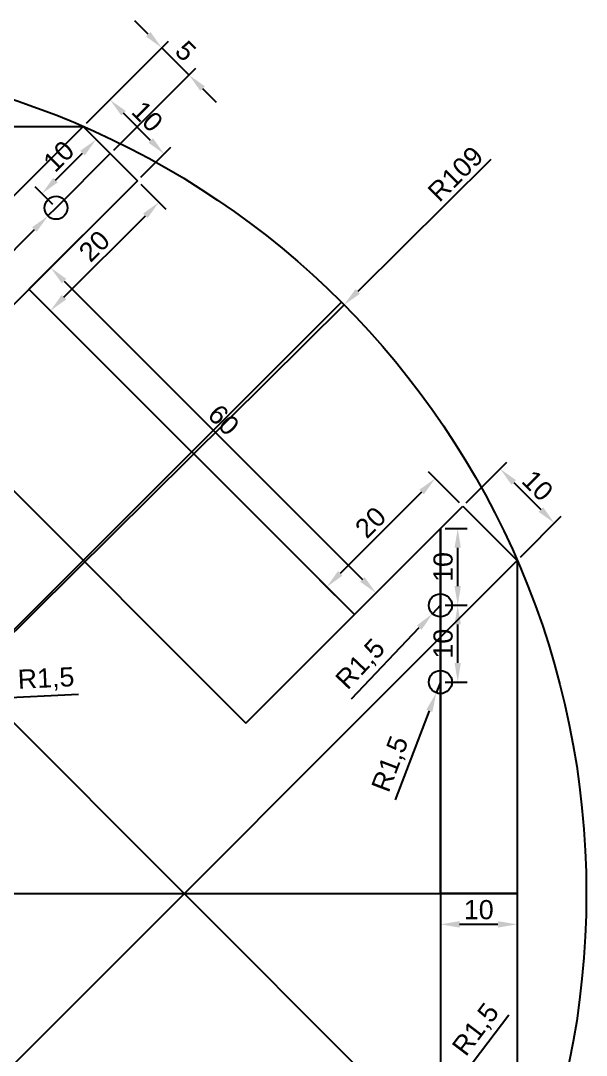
# Model space of a CAD drawing. Header units: millimetres. Extents: x -109 to 109, y -109 to 114.
# Drawn here: x 35.3 to 109, y -21.1 to 113.8 of the extents above; entities that cross this region are included whole.
import ezdxf

# ---------------------------------------------------------------- set-up
doc = ezdxf.new("R2010")
doc.units = ezdxf.units.MM
for name, color, linetype in [('Annotation', 2, 'Continuous'), ('Final', 1, 'Continuous'), ('Holes', 4, 'Continuous'), ('Plate', 7, 'Continuous')]:
    doc.layers.add(name, color=color, linetype=linetype)
doc.styles.get("Standard").update_dxf_attribs({"font": 'arial.ttf'})
doc.dimstyles.new('ISO-25', dxfattribs={"dimtxt": 2.5, "dimasz": 2.5, "dimexe": 1.25, "dimexo": 0.625, "dimtad": 1, "dimtxsty": 'Standard', "dimcen": 2.5, "dimadec": 0, "dimazin": 0, "dimtfac": 1, "dimtmove": 0, "dimatfit": 3, "dimfxl": 1, "dimarcsym": 0})

# ---------------------------------------------------------------- blocks, each defined once
blk = doc.blocks.new('*D5')
at = {"layer": 'Annotation', "color": 0, "lineweight": -2, "transparency": 16777216}
for p, q in [((89.98, -0.62), (89.98, -5.28)), ((99.98, -0.62), (99.98, -5.28)), ((97.48, -4.03), (92.48, -4.03))]:
    blk.add_line(p, q, dxfattribs=at)
at = {"layer": 'Annotation', "color": 0, "transparency": 16777216}
for points in [[(92.48, -3.61), (92.48, -4.45), (89.98, -4.03)], [(97.48, -3.61), (97.48, -4.45), (99.98, -4.03)]]:
    blk.add_solid(points, dxfattribs=at)
at = {"layer": 'Defpoints', "color": 0, "transparency": 16777216}
for p in [(89.98, 0), (99.98, 0), (89.98, -4.03)]:
    blk.add_point(p, dxfattribs=at)
at = {"layer": 'Annotation', "color": 0, "transparency": 16777216, "insert": (94.98, -2.13), "char_height": 2.5, "attachment_point": 5}
blk.add_mtext('10', dxfattribs=at)
blk = doc.blocks.new('*D14')
at = {"layer": 'Annotation', "color": 0, "lineweight": -2, "transparency": 16777216}
for p, q in [((96.55, 95.67), (79.2, 78.48)), ((0, 0), (77.43, 76.72))]:
    blk.add_line(p, q, dxfattribs=at)
at = {"layer": 'Annotation', "color": 0, "transparency": 16777216}
blk.add_solid([(78.91, 78.78), (79.5, 78.18), (77.43, 76.72)], dxfattribs=at)
at = {"layer": 'Defpoints', "color": 0, "transparency": 16777216}
for p in [(77.43, 76.72), (0, 0)]:
    blk.add_point(p, dxfattribs=at)
at = {"layer": 'Annotation', "color": 0, "transparency": 16777216, "insert": (91.95, 93.79), "char_height": 2.5, "attachment_point": 5, "rotation": 44.7373}
blk.add_mtext('R109', dxfattribs=at)
blk = doc.blocks.new('*D18')
at = {"layer": 'Annotation', "color": 0, "lineweight": -2, "transparency": 16777216}
for p, q in [((93.35, 50.93), (98.66, 56.23)), ((99.54, 53.58), (103.08, 50.04)), ((100.42, 43.85), (105.73, 49.16))]:
    blk.add_line(p, q, dxfattribs=at)
at = {"layer": 'Annotation', "color": 0, "transparency": 16777216}
for points in [[(99.84, 53.87), (99.25, 53.28), (97.77, 55.35)], [(103.37, 50.34), (102.78, 49.75), (104.84, 48.28)]]:
    blk.add_solid(points, dxfattribs=at)
at = {"layer": 'Defpoints', "color": 0, "transparency": 16777216}
for p in [(92.91, 50.48), (104.84, 48.28), (99.98, 43.41)]:
    blk.add_point(p, dxfattribs=at)
at = {"layer": 'Annotation', "color": 0, "transparency": 16777216, "insert": (102.65, 53.16), "char_height": 2.5, "attachment_point": 5, "rotation": 315}
blk.add_mtext('10', dxfattribs=at)
blk = doc.blocks.new('*D19')
at = {"layer": 'Annotation', "color": 0, "lineweight": -2, "transparency": 16777216}
for p, q in [((43.85, 100.42), (47.79, 104.36)), ((52.21, 98.17), (48.67, 101.7)), ((50.93, 93.35), (54.86, 97.28))]:
    blk.add_line(p, q, dxfattribs=at)
at = {"layer": 'Annotation', "color": 0, "transparency": 16777216}
for points in [[(48.97, 102), (48.38, 101.41), (46.9, 103.47)], [(52.5, 98.46), (51.91, 97.87), (53.97, 96.4)]]:
    blk.add_solid(points, dxfattribs=at)
at = {"layer": 'Defpoints', "color": 0, "transparency": 16777216}
for p in [(46.9, 103.47), (43.41, 99.98), (50.48, 92.91)]:
    blk.add_point(p, dxfattribs=at)
at = {"layer": 'Annotation', "color": 0, "transparency": 16777216, "insert": (51.78, 101.28), "char_height": 2.5, "attachment_point": 5, "rotation": 315}
blk.add_mtext('10', dxfattribs=at)
blk = doc.blocks.new('*D51')
at = {"layer": 'Annotation', "color": 0, "lineweight": -2, "transparency": 16777216}
for p, q in [((51.9, 112), (50.13, 113.77)), ((43.85, 100.42), (54.55, 111.12)), ((53.66, 110.23), (57.2, 106.7)), ((47.39, 96.89), (58.08, 107.58)), ((58.97, 104.93), (60.74, 103.16))]:
    blk.add_line(p, q, dxfattribs=at)
at = {"layer": 'Annotation', "color": 0, "transparency": 16777216}
for points in [[(52.19, 112.3), (51.6, 111.71), (53.66, 110.23)], [(59.26, 105.22), (58.67, 104.63), (57.2, 106.7)]]:
    blk.add_solid(points, dxfattribs=at)
at = {"layer": 'Defpoints', "color": 0, "transparency": 16777216}
for p in [(57.2, 106.7), (43.41, 99.98), (46.95, 96.45)]:
    blk.add_point(p, dxfattribs=at)
at = {"layer": 'Annotation', "color": 0, "transparency": 16777216, "insert": (56.77, 109.81), "char_height": 2.5, "attachment_point": 5, "rotation": 315}
blk.add_mtext('5', dxfattribs=at)
blk = doc.blocks.new('*D52')
at = {"layer": 'Annotation', "color": 0, "lineweight": -2, "transparency": 16777216}
for p, q in [((46.51, 96.89), (44.22, 99.17)), ((39.8, 92.98), (43.34, 96.52)), ((39.44, 89.82), (37.15, 92.1))]:
    blk.add_line(p, q, dxfattribs=at)
at = {"layer": 'Annotation', "color": 0, "transparency": 16777216}
for points in [[(43.04, 96.81), (43.63, 96.23), (45.11, 98.29)], [(39.51, 93.28), (40.1, 92.69), (38.04, 91.22)]]:
    blk.add_solid(points, dxfattribs=at)
at = {"layer": 'Defpoints', "color": 0, "transparency": 16777216}
for p in [(45.11, 98.29), (46.95, 96.45), (39.88, 89.37)]:
    blk.add_point(p, dxfattribs=at)
at = {"layer": 'Annotation', "color": 0, "transparency": 16777216, "insert": (40.23, 96.1), "char_height": 2.5, "attachment_point": 5, "rotation": 45}
blk.add_mtext('10', dxfattribs=at)
blk = doc.blocks.new('*D55')
at = {"layer": 'Annotation', "color": 0, "lineweight": -2, "transparency": 16777216}
for p, q in [((90.61, 47.56), (93.49, 47.56)), ((92.24, 40.06), (92.24, 45.06)), ((90.61, 37.56), (93.49, 37.56))]:
    blk.add_line(p, q, dxfattribs=at)
at = {"layer": 'Annotation', "color": 0, "transparency": 16777216}
for points in [[(91.82, 45.06), (92.65, 45.06), (92.24, 47.56)], [(91.82, 40.06), (92.65, 40.06), (92.24, 37.56)]]:
    blk.add_solid(points, dxfattribs=at)
at = {"layer": 'Defpoints', "color": 0, "transparency": 16777216}
for p in [(89.98, 47.56), (92.24, 47.56), (89.98, 37.56)]:
    blk.add_point(p, dxfattribs=at)
at = {"layer": 'Annotation', "color": 0, "transparency": 16777216, "insert": (90.34, 42.56), "char_height": 2.5, "attachment_point": 5, "rotation": 90}
blk.add_mtext('10', dxfattribs=at)
blk = doc.blocks.new('*D56')
at = {"layer": 'Annotation', "color": 0, "lineweight": -2, "transparency": 16777216}
for p, q in [((90.61, 37.56), (93.49, 37.56)), ((92.24, 30.06), (92.24, 35.06)), ((90.61, 27.56), (93.49, 27.56))]:
    blk.add_line(p, q, dxfattribs=at)
at = {"layer": 'Annotation', "color": 0, "transparency": 16777216}
for points in [[(91.82, 35.06), (92.65, 35.06), (92.24, 37.56)], [(91.82, 30.06), (92.65, 30.06), (92.24, 27.56)]]:
    blk.add_solid(points, dxfattribs=at)
at = {"layer": 'Defpoints', "color": 0, "transparency": 16777216}
for p in [(89.98, 37.56), (92.24, 37.56), (89.98, 27.56)]:
    blk.add_point(p, dxfattribs=at)
at = {"layer": 'Annotation', "color": 0, "transparency": 16777216, "insert": (90.34, 32.56), "char_height": 2.5, "attachment_point": 5, "rotation": 90}
blk.add_mtext('10', dxfattribs=at)
blk = doc.blocks.new('*D67')
at = {"layer": 'Annotation', "color": 0, "lineweight": -2, "transparency": 16777216}
for p, q in [((39.88, 89.37), (38.82, 88.31)), ((29.47, 78.97), (37.05, 86.55))]:
    blk.add_line(p, q, dxfattribs=at)
at = {"layer": 'Annotation', "color": 0, "transparency": 16777216}
blk.add_solid([(36.75, 86.84), (37.34, 86.25), (38.82, 88.31)], dxfattribs=at)
at = {"layer": 'Defpoints', "color": 0, "transparency": 16777216}
for p in [(39.88, 89.37), (38.82, 88.31)]:
    blk.add_point(p, dxfattribs=at)
at = {"layer": 'Annotation', "color": 0, "transparency": 16777216, "insert": (30.87, 83.38), "char_height": 2.5, "attachment_point": 5, "rotation": 45}
blk.add_mtext('R1,5', dxfattribs=at)
blk = doc.blocks.new('*D78')
at = {"layer": 'Annotation', "color": 0, "lineweight": -2, "transparency": 16777216}
for p, q in [((98.9, -15.85), (92.41, -24.37)), ((89.98, -27.56), (90.89, -26.36))]:
    blk.add_line(p, q, dxfattribs=at)
at = {"layer": 'Annotation', "color": 0, "transparency": 16777216}
blk.add_solid([(92.07, -24.12), (92.74, -24.63), (90.89, -26.36)], dxfattribs=at)
at = {"layer": 'Defpoints', "color": 0, "transparency": 16777216}
for p in [(90.89, -26.36), (89.98, -27.56)]:
    blk.add_point(p, dxfattribs=at)
at = {"layer": 'Annotation', "color": 0, "transparency": 16777216, "insert": (94.72, -17.83), "char_height": 2.5, "attachment_point": 5, "rotation": 52.6852}
blk.add_mtext('R1,5', dxfattribs=at)
blk = doc.blocks.new('*D79')
at = {"layer": 'Annotation', "color": 0, "lineweight": -2, "transparency": 16777216}
for p, q in [((89.98, 27.56), (89.44, 26.15)), ((84.11, 12.22), (88.55, 23.82))]:
    blk.add_line(p, q, dxfattribs=at)
at = {"layer": 'Annotation', "color": 0, "transparency": 16777216}
blk.add_solid([(88.16, 23.97), (88.94, 23.67), (89.44, 26.15)], dxfattribs=at)
at = {"layer": 'Defpoints', "color": 0, "transparency": 16777216}
for p in [(89.98, 27.56), (89.44, 26.15)]:
    blk.add_point(p, dxfattribs=at)
at = {"layer": 'Annotation', "color": 0, "transparency": 16777216, "insert": (83.59, 16.82), "char_height": 2.5, "attachment_point": 5, "rotation": 69.0389}
blk.add_mtext('R1,5', dxfattribs=at)
blk = doc.blocks.new('*D80')
at = {"layer": 'Annotation', "color": 0, "lineweight": -2, "transparency": 16777216}
for p, q in [((89.98, 37.56), (88.95, 36.47)), ((78.39, 25.35), (87.23, 34.65))]:
    blk.add_line(p, q, dxfattribs=at)
at = {"layer": 'Annotation', "color": 0, "transparency": 16777216}
blk.add_solid([(86.93, 34.94), (87.53, 34.37), (88.95, 36.47)], dxfattribs=at)
at = {"layer": 'Defpoints', "color": 0, "transparency": 16777216}
for p in [(88.95, 36.47), (89.98, 37.56)]:
    blk.add_point(p, dxfattribs=at)
at = {"layer": 'Annotation', "color": 0, "transparency": 16777216, "insert": (79.67, 29.79), "char_height": 2.5, "attachment_point": 5, "rotation": 46.4851}
blk.add_mtext('R1,5', dxfattribs=at)
blk = doc.blocks.new('*D84')
at = {"layer": 'Annotation', "color": 0, "lineweight": -2, "transparency": 16777216}
for p, q in [((42.79, 25.94), (27.99, 25.2)), ((24, 25), (25.5, 25.08))]:
    blk.add_line(p, q, dxfattribs=at)
at = {"layer": 'Annotation', "color": 0, "transparency": 16777216}
blk.add_solid([(27.97, 25.62), (28.02, 24.78), (25.5, 25.08)], dxfattribs=at)
at = {"layer": 'Defpoints', "color": 0, "transparency": 16777216}
for p in [(24, 25), (25.5, 25.08)]:
    blk.add_point(p, dxfattribs=at)
at = {"layer": 'Annotation', "color": 0, "transparency": 16777216, "insert": (38.58, 27.86), "char_height": 2.5, "attachment_point": 5, "rotation": 2.8755}
blk.add_mtext('R1,5', dxfattribs=at)
blk = doc.blocks.new('*D95')
at = {"layer": 'Annotation', "color": 0, "lineweight": -2, "transparency": 16777216}
for p, q in [((50.93, 92.47), (54.17, 89.22)), ((40.91, 77.73), (51.52, 88.34)), ((36.78, 78.33), (40.03, 75.08))]:
    blk.add_line(p, q, dxfattribs=at)
at = {"layer": 'Annotation', "color": 0, "transparency": 16777216}
for points in [[(51.23, 88.63), (51.81, 88.04), (53.29, 90.11)], [(40.62, 78.03), (41.21, 77.44), (39.15, 75.96)]]:
    blk.add_solid(points, dxfattribs=at)
at = {"layer": 'Defpoints', "color": 0, "transparency": 16777216}
for p in [(50.48, 92.91), (53.29, 90.11), (36.34, 78.77)]:
    blk.add_point(p, dxfattribs=at)
at = {"layer": 'Annotation', "color": 0, "transparency": 16777216, "insert": (44.87, 84.38), "char_height": 2.5, "attachment_point": 5, "rotation": 45}
blk.add_mtext('20', dxfattribs=at)
blk = doc.blocks.new('*D96')
at = {"layer": 'Annotation', "color": 0, "lineweight": -2, "transparency": 16777216}
for p, q in [((92.47, 50.93), (88.41, 54.98)), ((87.53, 52.33), (76.92, 41.72)), ((78.33, 36.78), (74.27, 40.84))]:
    blk.add_line(p, q, dxfattribs=at)
at = {"layer": 'Annotation', "color": 0, "transparency": 16777216}
for points in [[(87.24, 52.62), (87.83, 52.03), (89.3, 54.1)], [(76.63, 42.02), (77.22, 41.43), (75.16, 39.95)]]:
    blk.add_solid(points, dxfattribs=at)
at = {"layer": 'Defpoints', "color": 0, "transparency": 16777216}
for p in [(92.91, 50.48), (75.16, 39.95), (78.77, 36.34)]:
    blk.add_point(p, dxfattribs=at)
at = {"layer": 'Annotation', "color": 0, "transparency": 16777216, "insert": (80.88, 48.37), "char_height": 2.5, "attachment_point": 5, "rotation": 45}
blk.add_mtext('20', dxfattribs=at)
blk = doc.blocks.new('*D97')
at = {"layer": 'Annotation', "color": 0, "lineweight": -2, "transparency": 16777216}
for p, q in [((36.78, 79.21), (40.05, 82.47)), ((40.93, 79.82), (79.82, 40.93)), ((79.21, 36.78), (82.47, 40.05))]:
    blk.add_line(p, q, dxfattribs=at)
at = {"layer": 'Annotation', "color": 0, "transparency": 16777216}
for points in [[(41.22, 80.11), (40.63, 79.53), (39.16, 81.59)], [(80.11, 41.22), (79.53, 40.63), (81.59, 39.16)]]:
    blk.add_solid(points, dxfattribs=at)
at = {"layer": 'Defpoints', "color": 0, "transparency": 16777216}
for p in [(36.34, 78.77), (81.59, 39.16), (78.77, 36.34)]:
    blk.add_point(p, dxfattribs=at)
at = {"layer": 'Annotation', "color": 0, "transparency": 16777216, "insert": (61.72, 61.72), "char_height": 2.5, "attachment_point": 5, "rotation": 315}
blk.add_mtext('60', dxfattribs=at)

msp = doc.modelspace()

# ---------------------------------------------------------------- linework, layer by layer
at = {"layer": 'Final'}
for p, q in [((43.413, 99.982), (23.413, 79.982)), ((43.413, 99.982), (50.484, 92.91)), ((50.484, 92.91), (36.342, 78.768)), ((36.342, 78.768), (78.768, 36.342)), ((78.768, 36.342), (92.91, 50.484)), ((92.91, 50.484), (99.982, 43.413)), ((99.982, 43.413), (99.982, -43.413))]:
    msp.add_line(p, q, dxfattribs=at)
for centre in [(39.877, 89.375), (89.982, 37.555), (89.982, 27.555)]:
    msp.add_circle(centre, 1.5, dxfattribs=at)
at = {"layer": 'Holes'}
for p, q in [((46.949, 96.446), (39.877, 89.375)), ((89.982, 0), (89.982, 47.555)), ((89.982, 47.555), (89.982, -47.555)), ((89.982, 47.555), (89.982, 37.555)), ((89.982, 37.555), (89.982, 27.555)), ((0, 0), (99.982, 0)), ((99.982, 0), (89.982, 0))]:
    msp.add_line(p, q, dxfattribs=at)
for centre in [(39.877, 89.375), (89.982, 37.555), (89.982, 27.555)]:
    msp.add_circle(centre, 1.5, dxfattribs=at)
at = {"layer": 'Plate'}
for p, q in [((-99.982, -43.413), (43.413, 99.982)), ((-43.413, 99.982), (99.982, -43.413)), ((-43.413, 99.982), (43.413, 99.982)), ((43.413, 99.982), (23.7, 80.269)), ((43.413, 99.982), (50.484, 92.91)), ((50.484, 92.91), (22.2, 64.626)), ((-77.075, -77.075), (77.075, 77.075)), ((22.2, 64.626), (64.626, 22.2)), ((64.626, 22.2), (92.91, 50.484)), ((92.91, 50.484), (99.982, 43.413)), ((99.982, 43.413), (-43.413, -99.982)), ((99.982, 43.413), (99.982, -43.413))]:
    msp.add_line(p, q, dxfattribs=at)
msp.add_circle((0, 0), 109, dxfattribs=at)

# ---------------------------------------------------------------- dimensions: what is measured, and where the dimension line sits
at = {"layer": 'Annotation'}
for p1, p2, distance, picture, middle in [((43.413, 99.982), (46.949, 96.446), 14.498, '*D51', (56.773, 109.806)), ((50.484, 92.91), (43.413, 99.982), -4.936, '*D19', (51.783, 101.281)), ((39.877, 89.375), (46.949, 96.446), 2.605, '*D52', (40.227, 96.097)), ((36.342, 78.768), (50.484, 92.91), -3.965, '*D95', (44.872, 84.38)), ((36.342, 78.768), (78.768, 36.342), 3.987, '*D97', (61.719, 61.719)), ((92.91, 50.484), (99.982, 43.413), 6.878, '*D18', (102.654, 53.156)), ((92.91, 50.484), (78.768, 36.342), -5.108, '*D96', (80.883, 48.37)), ((89.982, 37.555), (89.982, 47.555), -2.255, '*D55', (90.336, 42.555)), ((89.982, 27.555), (89.982, 37.555), -2.255, '*D56', (90.336, 32.555)), ((99.982, 0), (89.982, 0), 4.029, '*D5', (94.982, -2.128))]:
    dim = msp.add_aligned_dim(p1=p1, p2=p2, distance=distance, dimstyle='ISO-25', dxfattribs=at)
    dim.commit()
    dim.dimension.update_dxf_attribs({"geometry": picture, "text_midpoint": middle})
for center, mpoint, picture, middle in [((0, 0), (77.427, 76.72), '*D14', (93.29, 92.438)), ((89.982, 37.555), (88.949, 36.467), '*D80', (81.216, 28.323)), ((24, 25), (25.498, 25.075), '*D84', (38.684, 25.738)), ((89.982, 27.555), (89.445, 26.154), '*D79', (85.577, 16.059))]:
    dim = msp.add_radius_dim(center=center, mpoint=mpoint, dimstyle='ISO-25', dxfattribs=at)
    dim.commit()
    dim.dimension.update_dxf_attribs({"geometry": picture, "text_midpoint": middle, "dimtype": 164})
for center, mpoint, picture, middle in [((39.877, 89.375), (38.817, 88.314), '*D67', (30.873, 83.379)), ((89.982, -27.555), (90.891, -26.362), '*D78', (94.719, -17.83))]:
    dim = msp.add_radius_dim(center=center, mpoint=mpoint, dimstyle='ISO-25', dxfattribs=at)
    dim.commit()
    dim.dimension.update_dxf_attribs({"geometry": picture, "text_midpoint": middle})

doc.saveas('drawing.dxf')
